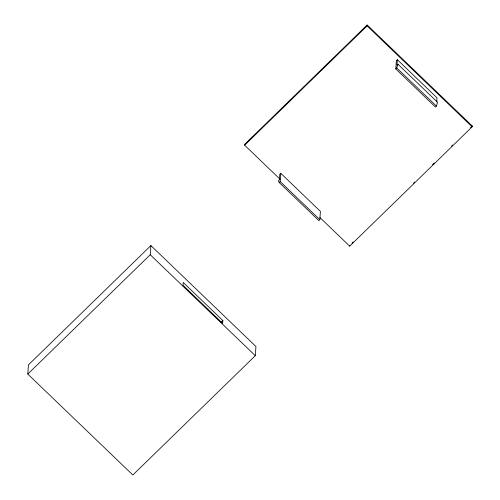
<?xml version="1.0" encoding="UTF-8"?>
<svg xmlns="http://www.w3.org/2000/svg" width="500" height="500" viewBox="0 0 500 500"><rect width="100%" height="100%" fill="white"/><g stroke="black" fill="none" stroke-linecap="round" stroke-linejoin="round"><path stroke-width="0.75" d="M27.794 374.056L28.438 364.881L150.894 245.569L255.944 346.519L255.3 355.688L132.844 475L27.794 374.056L150.25 254.744L150.894 245.569M222.856 320.556L222.656 323.381L183.019 285.287L183.212 282.469L222.856 320.556L220.894 322.469M280.031 179.2L244.638 145.194L244.7 144.312L367.156 25L472.206 125.944L472.144 126.825L349.688 246.137L319.913 217.525M279.212 182.525L280.194 181.569L280.769 173.281L320.412 211.369L319.831 219.662L318.85 220.619L279.212 182.525L278.431 180.656L279.406 179.7L279.794 174.231L280.769 173.281M349.688 246.137L349.75 245.256M244.638 145.194L367.094 25.881L367.156 25M397.35 59.694L396.969 65.163L397.944 64.206L437.587 102.3L436.406 106.081L435.431 107.031L395.788 68.938L396.369 60.65L397.35 59.694L436.987 97.788L436.7 101.888M395.788 68.938L396.769 67.987L397.944 64.206M351.981 243.075L353.1 241.988M413.494 183.15L414.613 182.062M432.5 164.625L434.181 162.994M451.512 146.106L452.631 145.013M470.525 127.581L472.206 125.944M367.094 25.881L472.144 126.825M396.769 67.987L436.406 106.081M280.194 181.569L319.831 219.662M150.25 254.744L255.3 355.688"/></g></svg>
